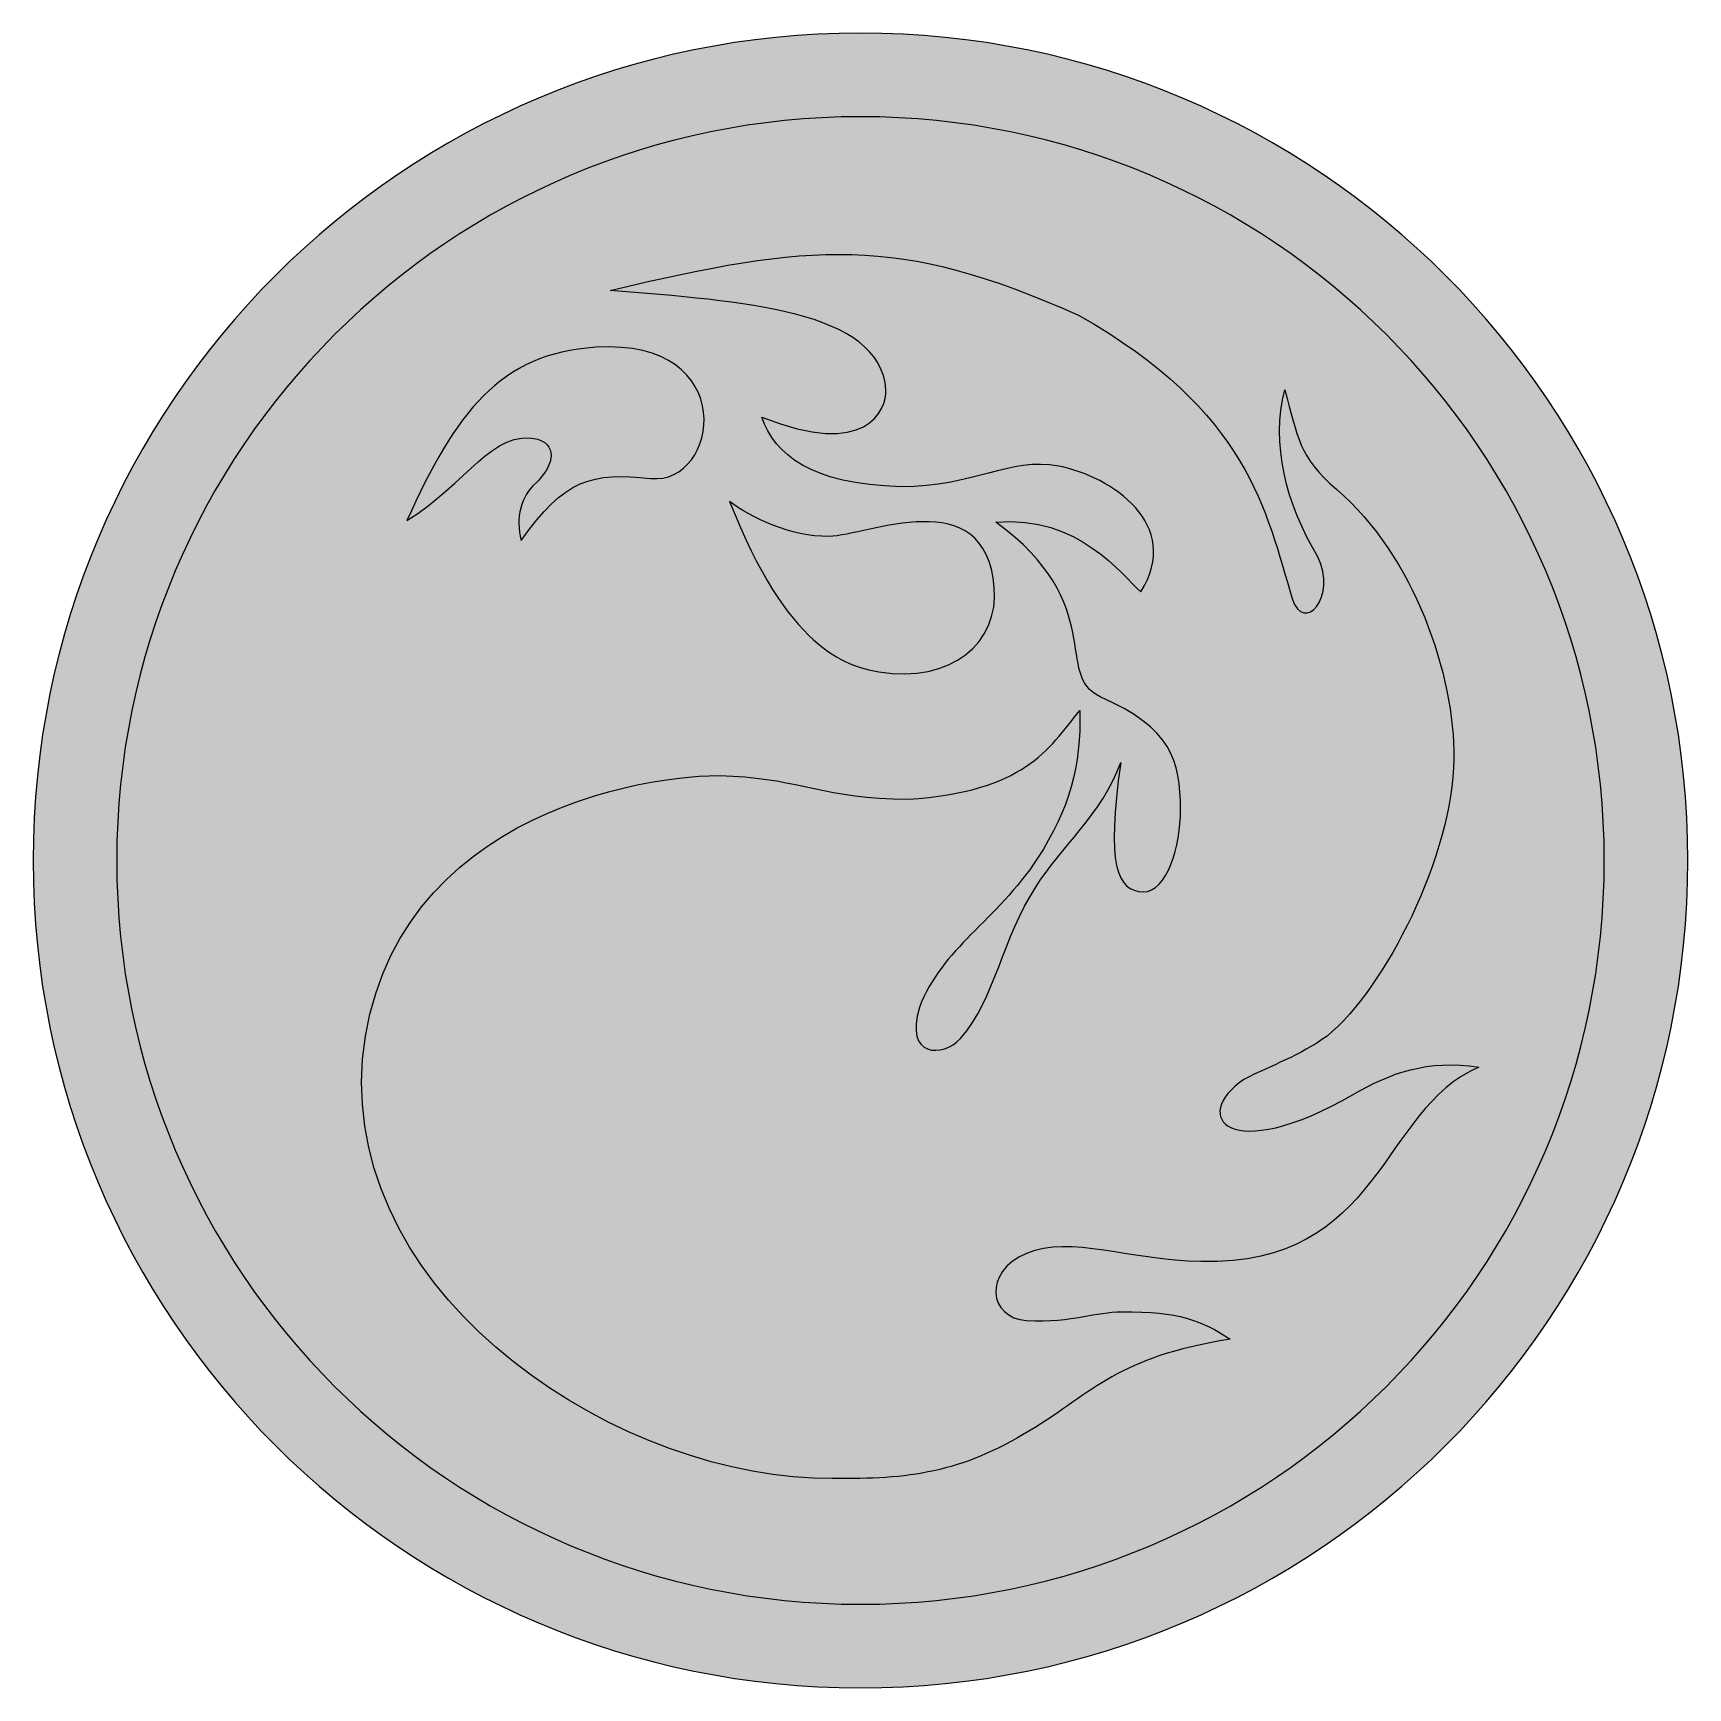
# Model space of a CAD drawing. Header units: centimetres. Extents: x -14.25 to -11.85, y -9.79 to -7.39.
import ezdxf

# ---------------------------------------------------------------- set-up
doc = ezdxf.new("R2010")
doc.units = ezdxf.units.CM
doc.header["$MEASUREMENT"] = 0
doc.layers.add('Layer 1', color=7, linetype='Continuous')

msp = doc.modelspace()

# ---------------------------------------------------------------- hatches: boundary and pattern name
at = {"layer": 'Layer 1', "true_color": 0x000000}
h = msp.add_hatch(color=18, dxfattribs=at)
edge = h.paths.add_edge_path()
edge.add_spline(control_points=[(-13.05404, -7.38733), (-12.39089, -7.38733), (-11.85331, -7.9249), (-11.85331, -8.58805), (-11.85331, -9.25119), (-12.39089, -9.78877), (-13.05404, -9.78877), (-13.71718, -9.78877), (-14.25476, -9.25119), (-14.25476, -8.58805), (-14.25476, -7.9249), (-13.71718, -7.38733), (-13.05404, -7.38733)], knot_values=[0, 0, 0, 0, 0.25, 0.25, 0.25, 0.5, 0.5, 0.5, 0.75, 0.75, 0.75, 1, 1, 1, 1], degree=3, periodic=1)
h = msp.add_hatch(color=18, dxfattribs=at)
edge = h.paths.add_edge_path()
edge.add_spline(control_points=[(-13.05404, -7.5087), (-12.45793, -7.5087), (-11.97469, -7.99194), (-11.97469, -8.58805), (-11.97469, -9.18415), (-12.45793, -9.66737), (-13.05404, -9.66737), (-13.65013, -9.66737), (-14.13337, -9.18415), (-14.13337, -8.58805), (-14.13337, -7.99194), (-13.65013, -7.5087), (-13.05404, -7.5087)], knot_values=[0, 0, 0, 0, 0.25, 0.25, 0.25, 0.5, 0.5, 0.5, 0.75, 0.75, 0.75, 1, 1, 1, 1], degree=3, periodic=1)
h = msp.add_hatch(color=18, dxfattribs=at)
edge = h.paths.add_edge_path()
edge.add_spline(control_points=[(-12.73757, -7.79676), (-13.00089, -7.67897), (-13.12466, -7.69169), (-13.41747, -7.7607), (-13.22554, -7.77682), (-13.02552, -7.78851), (-13.01712, -7.90496), (-13.01591, -7.93442), (-13.04537, -8.00536), (-13.19746, -7.94464), (-13.17702, -7.99995), (-13.12682, -8.04172), (-12.99547, -8.04564), (-12.88963, -8.04651), (-12.83859, -8.00203), (-12.76643, -8.01588), (-12.68997, -8.03046), (-12.58571, -8.10066), (-12.64742, -8.19802), (-12.67446, -8.17428), (-12.73758, -8.08652), (-12.85752, -8.09703), (-12.69429, -8.21636), (-12.7739, -8.32021), (-12.70601, -8.35041), (-12.6028, -8.3963), (-12.5897, -8.4424), (-12.5897, -8.51454), (-12.58903, -8.56612), (-12.60931, -8.63445), (-12.64381, -8.63356), (-12.68168, -8.63236), (-12.69791, -8.59508), (-12.67627, -8.44601), (-12.70512, -8.52265), (-12.76311, -8.56828), (-12.79918, -8.626), (-12.84877, -8.70084), (-12.8575, -8.78776), (-12.9089, -8.84636), (-12.93438, -8.87417), (-12.99095, -8.87402), (-12.96841, -8.80128), (-12.93655, -8.71562), (-12.8569, -8.67594), (-12.79708, -8.58487), (-12.7505, -8.51244), (-12.73368, -8.45172), (-12.73577, -8.37026), (-12.78161, -8.42767), (-12.81662, -8.48778), (-12.98464, -8.49921), (-13.10605, -8.49821), (-13.14231, -8.47001), (-13.23935, -8.46578), (-13.33343, -8.45707), (-13.74124, -8.50745), (-13.77671, -8.87655), (-13.80481, -9.23125), (-13.39296, -9.48897), (-13.09465, -9.48478), (-12.98479, -9.48674), (-12.9074, -9.47607), (-12.80971, -9.41625), (-12.71225, -9.35746), (-12.68347, -9.30925), (-12.51755, -9.2828), (-12.55942, -9.25514), (-12.59195, -9.24237), (-12.67445, -9.24312), (-12.71308, -9.24237), (-12.74359, -9.25876), (-12.81332, -9.25575), (-12.86787, -9.25169), (-12.87677, -9.18523), (-12.81332, -9.15836), (-12.74987, -9.1315), (-12.66174, -9.16852), (-12.55993, -9.17016), (-12.29688, -9.17584), (-12.30106, -8.95043), (-12.15687, -8.88784), (-12.23089, -8.87635), (-12.28558, -8.89657), (-12.33901, -8.92752), (-12.51992, -9.03233), (-12.57664, -8.95882), (-12.49771, -8.90588), (-12.45744, -8.88484), (-12.41716, -8.87191), (-12.37689, -8.84276), (-12.29182, -8.77302), (-12.19464, -8.57959), (-12.19294, -8.4406), (-12.19146, -8.31869), (-12.25066, -8.14617), (-12.36291, -8.04957), (-12.41883, -8.00145), (-12.41894, -7.9746), (-12.4382, -7.90496), (-12.45864, -7.98221), (-12.4367, -8.07029), (-12.39041, -8.14754), (-12.36096, -8.2042), (-12.41175, -8.26085), (-12.42739, -8.20795), (-12.46586, -8.08171), (-12.4899, -7.93653), (-12.73757, -7.79676)], knot_values=[0, 0, 0, 0, 0.0277778, 0.0277778, 0.0277778, 0.0555556, 0.0555556, 0.0555556, 0.0833333, 0.0833333, 0.0833333, 0.1111111, 0.1111111, 0.1111111, 0.1388889, 0.1388889, 0.1388889, 0.1666667, 0.1666667, 0.1666667, 0.1944444, 0.1944444, 0.1944444, 0.2222222, 0.2222222, 0.2222222, 0.25, 0.25, 0.25, 0.2777778, 0.2777778, 0.2777778, 0.3055556, 0.3055556, 0.3055556, 0.3333333, 0.3333333, 0.3333333, 0.3611111, 0.3611111, 0.3611111, 0.3888889, 0.3888889, 0.3888889, 0.4166667, 0.4166667, 0.4166667, 0.4444444, 0.4444444, 0.4444444, 0.4722222, 0.4722222, 0.4722222, 0.5, 0.5, 0.5, 0.5277778, 0.5277778, 0.5277778, 0.5555556, 0.5555556, 0.5555556, 0.5833333, 0.5833333, 0.5833333, 0.6111111, 0.6111111, 0.6111111, 0.6388889, 0.6388889, 0.6388889, 0.6666667, 0.6666667, 0.6666667, 0.6944444, 0.6944444, 0.6944444, 0.7222222, 0.7222222, 0.7222222, 0.75, 0.75, 0.75, 0.7777778, 0.7777778, 0.7777778, 0.8055556, 0.8055556, 0.8055556, 0.8333333, 0.8333333, 0.8333333, 0.8611111, 0.8611111, 0.8611111, 0.8888889, 0.8888889, 0.8888889, 0.9166667, 0.9166667, 0.9166667, 0.9444444, 0.9444444, 0.9444444, 0.9722222, 0.9722222, 0.9722222, 1, 1, 1, 1], degree=3, periodic=1)
h = msp.add_hatch(color=18, dxfattribs=at)
edge = h.paths.add_edge_path()
edge.add_spline(control_points=[(-13.52219, -7.97674), (-13.58832, -7.96112), (-13.62414, -8.04056), (-13.71245, -8.09487), (-13.64166, -7.93842), (-13.57785, -7.85204), (-13.43834, -7.8433), (-13.22643, -7.83003), (-13.25905, -8.04451), (-13.35897, -8.03355), (-13.44278, -8.02435), (-13.48403, -8.03416), (-13.54654, -8.12372), (-13.55511, -8.09052), (-13.54678, -8.05963), (-13.5249, -8.03986), (-13.50303, -8.0201), (-13.49063, -7.98698), (-13.52219, -7.97674)], knot_values=[0, 0, 0, 0, 0.1666667, 0.1666667, 0.1666667, 0.3333333, 0.3333333, 0.3333333, 0.5, 0.5, 0.5, 0.6666667, 0.6666667, 0.6666667, 0.8333333, 0.8333333, 0.8333333, 1, 1, 1, 1], degree=3, periodic=1)
h = msp.add_hatch(color=18, dxfattribs=at)
edge = h.paths.add_edge_path()
edge.add_spline(control_points=[(-13.02738, -8.31414), (-13.07616, -8.30601), (-13.16003, -8.28036), (-13.24394, -8.0672), (-13.21289, -8.09046), (-13.1555, -8.11838), (-13.09968, -8.1177), (-13.04384, -8.11701), (-12.87307, -8.0368), (-12.85982, -8.19165), (-12.853, -8.27127), (-12.92191, -8.33173), (-13.02738, -8.31414)], knot_values=[0, 0, 0, 0, 0.25, 0.25, 0.25, 0.5, 0.5, 0.5, 0.75, 0.75, 0.75, 1, 1, 1, 1], degree=3, periodic=1)

# ---------------------------------------------------------------- linework, layer by layer
at = {"layer": 'Layer 1'}
for points, knots in [([(-13.05404, -7.38733), (-12.39089, -7.38733), (-11.85331, -7.9249), (-11.85331, -8.58805), (-11.85331, -9.25119), (-12.39089, -9.78877), (-13.05404, -9.78877), (-13.71718, -9.78877), (-14.25476, -9.25119), (-14.25476, -8.58805), (-14.25476, -7.9249), (-13.71718, -7.38733), (-13.05404, -7.38733)], [0, 0, 0, 0, 0.25, 0.25, 0.25, 0.5, 0.5, 0.5, 0.75, 0.75, 0.75, 1, 1, 1, 1]), ([(-13.05404, -7.5087), (-12.45793, -7.5087), (-11.97469, -7.99194), (-11.97469, -8.58805), (-11.97469, -9.18415), (-12.45793, -9.66737), (-13.05404, -9.66737), (-13.65013, -9.66737), (-14.13337, -9.18415), (-14.13337, -8.58805), (-14.13337, -7.99194), (-13.65013, -7.5087), (-13.05404, -7.5087)], [0, 0, 0, 0, 0.25, 0.25, 0.25, 0.5, 0.5, 0.5, 0.75, 0.75, 0.75, 1, 1, 1, 1]), ([(-12.73757, -7.79676), (-13.00089, -7.67897), (-13.12466, -7.69169), (-13.41747, -7.7607), (-13.22554, -7.77682), (-13.02552, -7.78851), (-13.01712, -7.90496), (-13.01591, -7.93442), (-13.04537, -8.00536), (-13.19746, -7.94464), (-13.17702, -7.99995), (-13.12682, -8.04172), (-12.99547, -8.04564), (-12.88963, -8.04651), (-12.83859, -8.00203), (-12.76643, -8.01588), (-12.68997, -8.03046), (-12.58571, -8.10066), (-12.64742, -8.19802), (-12.67446, -8.17428), (-12.73758, -8.08652), (-12.85752, -8.09703), (-12.69429, -8.21636), (-12.7739, -8.32021), (-12.70601, -8.35041), (-12.6028, -8.3963), (-12.5897, -8.4424), (-12.5897, -8.51454), (-12.58903, -8.56612), (-12.60931, -8.63445), (-12.64381, -8.63356), (-12.68168, -8.63236), (-12.69791, -8.59508), (-12.67627, -8.44601), (-12.70512, -8.52265), (-12.76311, -8.56828), (-12.79918, -8.626), (-12.84877, -8.70084), (-12.8575, -8.78776), (-12.9089, -8.84636), (-12.93438, -8.87417), (-12.99095, -8.87402), (-12.96841, -8.80128), (-12.93655, -8.71562), (-12.8569, -8.67594), (-12.79708, -8.58487), (-12.7505, -8.51244), (-12.73368, -8.45172), (-12.73577, -8.37026), (-12.78161, -8.42767), (-12.81662, -8.48778), (-12.98464, -8.49921), (-13.10605, -8.49821), (-13.14231, -8.47001), (-13.23935, -8.46578), (-13.33343, -8.45707), (-13.74124, -8.50745), (-13.77671, -8.87655), (-13.80481, -9.23125), (-13.39296, -9.48897), (-13.09465, -9.48478), (-12.98479, -9.48674), (-12.9074, -9.47607), (-12.80971, -9.41625), (-12.71225, -9.35746), (-12.68347, -9.30925), (-12.51755, -9.2828), (-12.55942, -9.25514), (-12.59195, -9.24237), (-12.67445, -9.24312), (-12.71308, -9.24237), (-12.74359, -9.25876), (-12.81332, -9.25575), (-12.86787, -9.25169), (-12.87677, -9.18523), (-12.81332, -9.15836), (-12.74987, -9.1315), (-12.66174, -9.16852), (-12.55993, -9.17016), (-12.29688, -9.17584), (-12.30106, -8.95043), (-12.15687, -8.88784), (-12.23089, -8.87635), (-12.28558, -8.89657), (-12.33901, -8.92752), (-12.51992, -9.03233), (-12.57664, -8.95882), (-12.49771, -8.90588), (-12.45744, -8.88484), (-12.41716, -8.87191), (-12.37689, -8.84276), (-12.29182, -8.77302), (-12.19464, -8.57959), (-12.19294, -8.4406), (-12.19146, -8.31869), (-12.25066, -8.14617), (-12.36291, -8.04957), (-12.41883, -8.00145), (-12.41894, -7.9746), (-12.4382, -7.90496), (-12.45864, -7.98221), (-12.4367, -8.07029), (-12.39041, -8.14754), (-12.36096, -8.2042), (-12.41175, -8.26085), (-12.42739, -8.20795), (-12.46586, -8.08171), (-12.4899, -7.93653), (-12.73757, -7.79676)], [0, 0, 0, 0, 0.0277778, 0.0277778, 0.0277778, 0.0555556, 0.0555556, 0.0555556, 0.0833333, 0.0833333, 0.0833333, 0.1111111, 0.1111111, 0.1111111, 0.1388889, 0.1388889, 0.1388889, 0.1666667, 0.1666667, 0.1666667, 0.1944444, 0.1944444, 0.1944444, 0.2222222, 0.2222222, 0.2222222, 0.25, 0.25, 0.25, 0.2777778, 0.2777778, 0.2777778, 0.3055556, 0.3055556, 0.3055556, 0.3333333, 0.3333333, 0.3333333, 0.3611111, 0.3611111, 0.3611111, 0.3888889, 0.3888889, 0.3888889, 0.4166667, 0.4166667, 0.4166667, 0.4444444, 0.4444444, 0.4444444, 0.4722222, 0.4722222, 0.4722222, 0.5, 0.5, 0.5, 0.5277778, 0.5277778, 0.5277778, 0.5555556, 0.5555556, 0.5555556, 0.5833333, 0.5833333, 0.5833333, 0.6111111, 0.6111111, 0.6111111, 0.6388889, 0.6388889, 0.6388889, 0.6666667, 0.6666667, 0.6666667, 0.6944444, 0.6944444, 0.6944444, 0.7222222, 0.7222222, 0.7222222, 0.75, 0.75, 0.75, 0.7777778, 0.7777778, 0.7777778, 0.8055556, 0.8055556, 0.8055556, 0.8333333, 0.8333333, 0.8333333, 0.8611111, 0.8611111, 0.8611111, 0.8888889, 0.8888889, 0.8888889, 0.9166667, 0.9166667, 0.9166667, 0.9444444, 0.9444444, 0.9444444, 0.9722222, 0.9722222, 0.9722222, 1, 1, 1, 1]), ([(-13.52219, -7.97674), (-13.58832, -7.96112), (-13.62414, -8.04056), (-13.71245, -8.09487), (-13.64166, -7.93842), (-13.57785, -7.85204), (-13.43834, -7.8433), (-13.22643, -7.83003), (-13.25905, -8.04451), (-13.35897, -8.03355), (-13.44278, -8.02435), (-13.48403, -8.03416), (-13.54654, -8.12372), (-13.55511, -8.09052), (-13.54678, -8.05963), (-13.5249, -8.03986), (-13.50303, -8.0201), (-13.49063, -7.98698), (-13.52219, -7.97674)], [0, 0, 0, 0, 0.1666667, 0.1666667, 0.1666667, 0.3333333, 0.3333333, 0.3333333, 0.5, 0.5, 0.5, 0.6666667, 0.6666667, 0.6666667, 0.8333333, 0.8333333, 0.8333333, 1, 1, 1, 1]), ([(-13.02738, -8.31414), (-13.07616, -8.30601), (-13.16003, -8.28036), (-13.24394, -8.0672), (-13.21289, -8.09046), (-13.1555, -8.11838), (-13.09968, -8.1177), (-13.04384, -8.11701), (-12.87307, -8.0368), (-12.85982, -8.19165), (-12.853, -8.27127), (-12.92191, -8.33173), (-13.02738, -8.31414)], [0, 0, 0, 0, 0.25, 0.25, 0.25, 0.5, 0.5, 0.5, 0.75, 0.75, 0.75, 1, 1, 1, 1])]:
    msp.add_open_spline(points, degree=3, knots=knots, dxfattribs=at)

doc.saveas('drawing.dxf')
